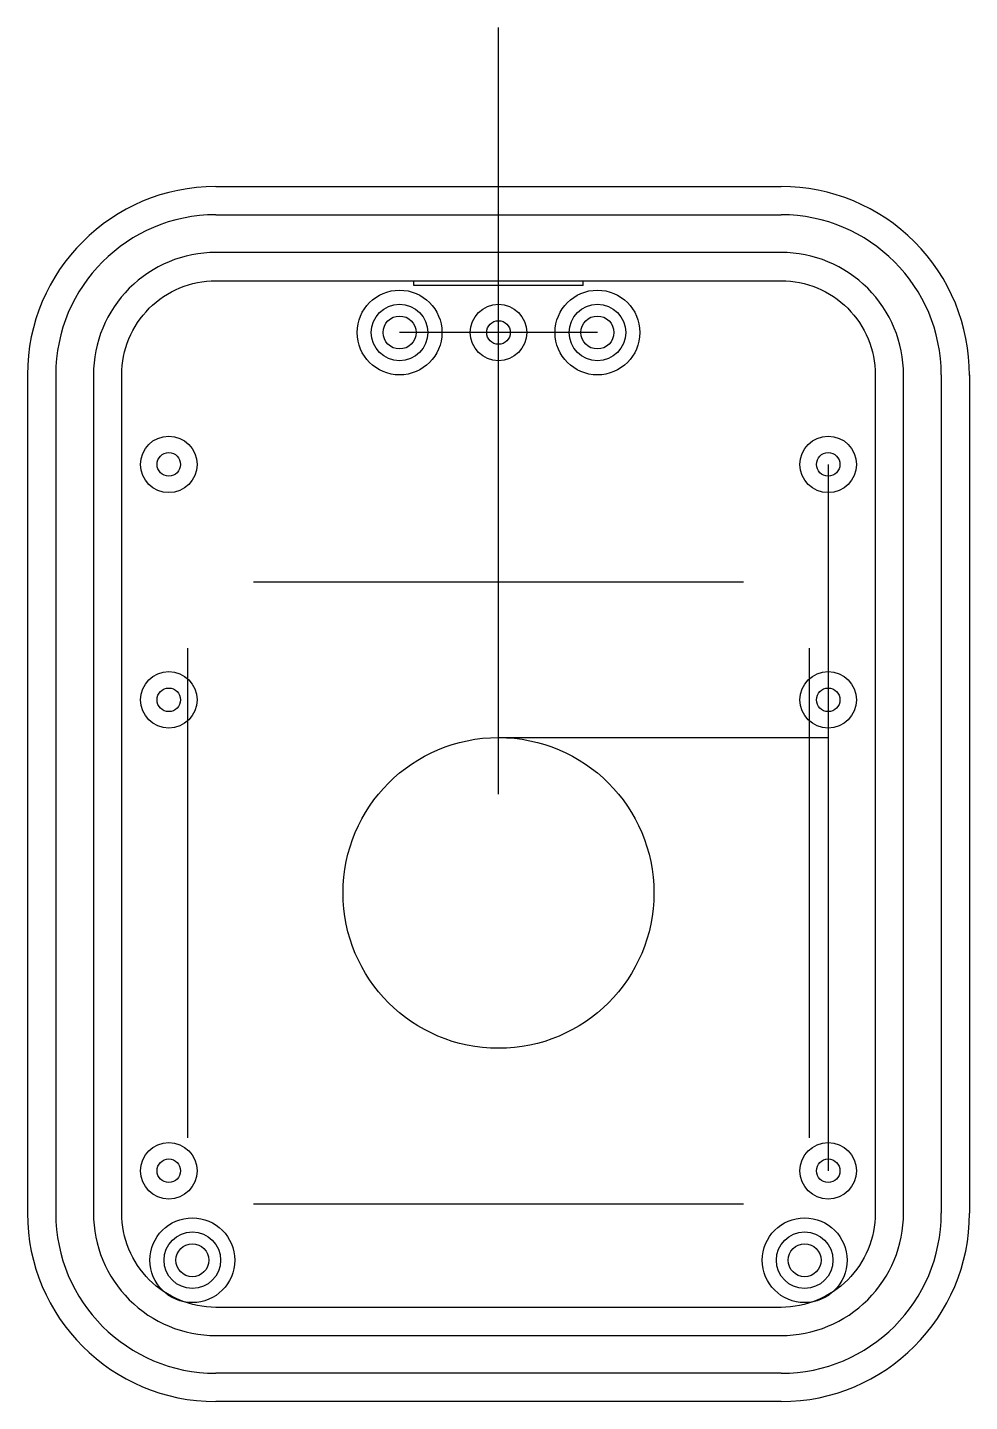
# Model space of a CAD drawing. Header units: millimetres. Extents: x -50 to 50, y -64 to 81.
import ezdxf

# ---------------------------------------------------------------- set-up
doc = ezdxf.new("R2010")
doc.units = ezdxf.units.MM
doc.layers.get('0').update_dxf_attribs({"linetype": 'CONTINUOUS'})

msp = doc.modelspace()

# ---------------------------------------------------------------- linework, layer by layer
for p, q in [((0, 0), (0, 81.39)), ((-30, 64.5), (30, 64.5)), ((-30, 61.5), (30, 61.5)), ((-9, 54), (-9, 54.5)), ((9, 54), (-9, 54)), ((9, 54), (9, 54.5)), ((10.5, 49), (-10.5, 49)), ((-50, 44.5), (-50, -44.5)), ((-47, 44.5), (-47, -44.5)), ((47, 44.5), (47, -44.5)), ((50, 44.5), (50, -44.5)), ((35, 35), (35, -40)), ((26, 22.5), (-26, 22.5)), ((-33, 15.5), (-33, -36.5)), ((33, -36.5), (33, 15.5)), ((0, 6), (35, 6)), ((-26, -43.5), (26, -43.5)), ((30, -61.5), (-30, -61.5)), ((30, -64.5), (-30, -64.5))]:
    msp.add_line(p, q)
for points in [[(43, -44.5), (43, 44.5, 0.414214), (30, 57.5), (-30, 57.5, 0.414214), (-43, 44.5), (-43, -44.5, 0.414214), (-30, -57.5), (30, -57.5, 0.414214)], [(-30, -54.5, -0.414214), (-40, -44.5), (-40, 44.5, -0.414214), (-30, 54.5), (30, 54.5, -0.414214), (40, 44.5), (40, -44.5, -0.414214), (30, -54.5)]]:
    msp.add_lwpolyline(points, format="xyb", close=True)
for centre, radius in [((-10.5, 49), 4.5), ((10.5, 49), 4.5), ((-10.5, 49), 3), ((0, 49), 3), ((10.5, 49), 3), ((-10.5, 49), 1.75), ((0, 49), 1.25), ((10.5, 49), 1.75), ((-35, 35), 3), ((35, 35), 3), ((-35, 35), 1.25), ((35, 35), 1.25), ((-35, 10), 3), ((35, 10), 3), ((-35, 10), 1.25), ((35, 10), 1.25), ((0, -10.5), 16.5), ((-35, -40), 3), ((35, -40), 3), ((-35, -40), 1.25), ((35, -40), 1.25), ((-32.5, -49.5), 4.5), ((32.5, -49.5), 4.5), ((-32.5, -49.5), 3), ((32.5, -49.5), 3), ((-32.5, -49.5), 1.75), ((32.5, -49.5), 1.75)]:
    msp.add_circle(centre, radius)
for centre, radius, start, end in [((-30, 44.5), 20, 90, 180), ((30, 44.5), 20, -0.2046, 90), ((-30, 44.5), 17, 90, 180), ((30, 44.5), 17, 0, 90), ((30, 44.5), 13, -0.2046, 0), ((-30, -44.5), 20, 180, 270), ((-30, -44.5), 17, 180, 270), ((30, -44.5), 17, 270, 360), ((30, -44.5), 20, 270, 360)]:
    msp.add_arc(centre, radius, start, end)

doc.saveas('drawing.dxf')
